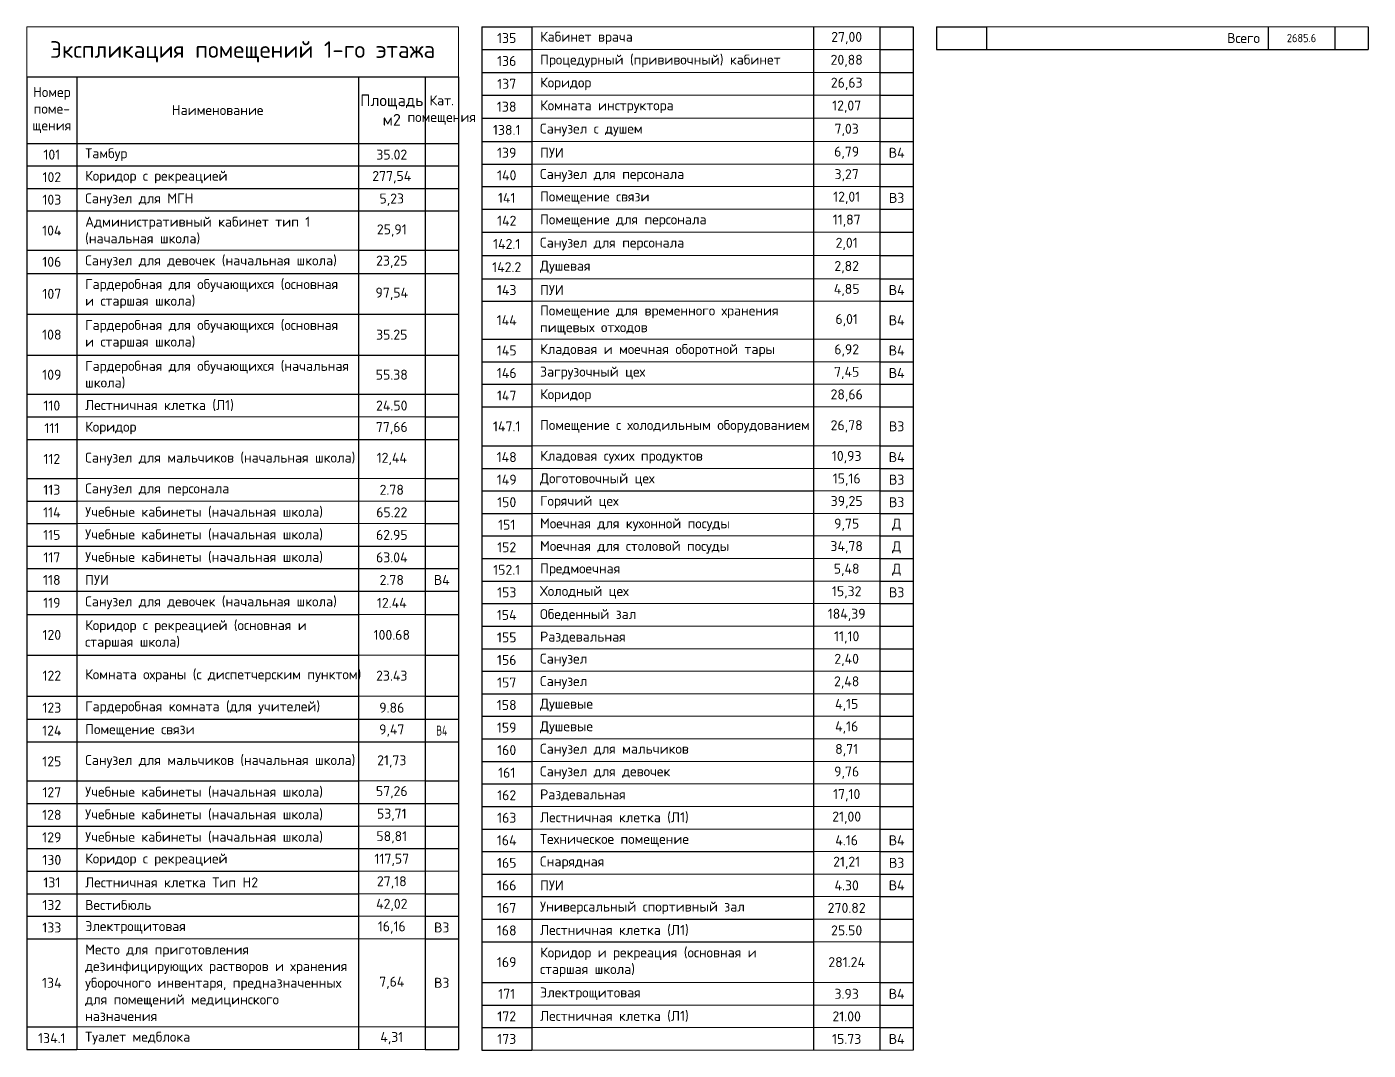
# Model space of a CAD drawing. Header units: millimetres. Extents: x -547274 to 397870, y -45599 to 141350.
# Drawn here: x -193980 to -153716, y 14595 to 45330 of the extents above; entities that cross this region are included whole.
import ezdxf

# ---------------------------------------------------------------- set-up
doc = ezdxf.new("R2010")
doc.units = ezdxf.units.MM
doc.layers.add('АР_Таблицы', color=250, linetype='Continuous')
doc.styles.add('ISOCPEUR', font='isocpeur.ttf', dxfattribs={"height": 800})
doc.styles.add('ISOCPEUR_2', font='isocpeur.ttf', dxfattribs={"width": 0.9, "height": 300})
doc.styles.add('Архитект', font='isocpeur.ttf', dxfattribs={"width": 0.8, "oblique": 8})

# ---------------------------------------------------------------- blocks, each defined once
blk = doc.blocks.new('*T93')
at = {"layer": 'Defpoints', "color": 8, "linetype": 'ByBlock', "lineweight": 0, "ltscale": 1000, "transparency": 16777216}
for p, q in [((0, 0), (12955, 0)), ((0, 0), (0, -1500)), ((12955, 0), (12955, -1500))]:
    blk.add_line(p, q, dxfattribs=at)
at = {"layer": 'АР_Таблицы', "color": 0, "linetype": 'ByBlock', "lineweight": -2, "ltscale": 1000, "transparency": 16777216}
for p, q in [((13655, 0), (15155, 0)), ((25610, 0), (26610, 0)), ((27310, 0), (28810, 0)), ((13655, -677), (15155, -677)), ((25610, -677), (26610, -677)), ((13655, -1374), (15155, -1374)), ((25610, -1374), (26610, -1374)), ((13655, -2051), (15155, -2051)), ((25610, -2051), (26610, -2051)), ((13655, -2748), (15155, -2748)), ((25610, -2748), (26610, -2748)), ((13655, -3445), (15155, -3445)), ((25610, -3445), (26610, -3445)), ((0, -4177), (12955, -4177)), ((13655, -4122), (15155, -4122)), ((25610, -4122), (26610, -4122)), ((13655, -4798), (15155, -4798)), ((25610, -4798), (26610, -4798)), ((0, -4854), (12955, -4854)), ((0, -5531), (12955, -5531)), ((13655, -5475), (15155, -5475)), ((25610, -5475), (26610, -5475)), ((13655, -6172), (15155, -6172)), ((25610, -6172), (26610, -6172)), ((0, -6708), (1500, -6708)), ((9955, -6708), (12955, -6708)), ((13655, -6869), (15155, -6869)), ((25610, -6869), (26610, -6869)), ((0, -7405), (12955, -7405)), ((13655, -7566), (15155, -7566)), ((25610, -7566), (26610, -7566)), ((13655, -8243), (15155, -8243)), ((25610, -8243), (26610, -8243)), ((0, -8632), (12955, -8632)), ((13655, -9382), (15155, -9382)), ((25610, -9382), (26610, -9382)), ((0, -9859), (12955, -9859)), ((13655, -10059), (15155, -10059)), ((25610, -10059), (26610, -10059)), ((13655, -10735), (15155, -10735)), ((25610, -10735), (26610, -10735)), ((0, -11036), (12955, -11036)), ((13655, -11412), (15155, -11412)), ((25610, -11412), (26610, -11412)), ((0, -11713), (1500, -11713)), ((11955, -11713), (12955, -11713)), ((0, -12390), (12955, -12390)), ((13655, -12585), (15155, -12585)), ((25610, -12585), (26610, -12585)), ((13655, -13262), (15155, -13262)), ((25610, -13262), (26610, -13262)), ((0, -13566), (1500, -13566)), ((11955, -13566), (12955, -13566)), ((13655, -13938), (23610, -13938)), ((25610, -13938), (26610, -13938)), ((0, -14242), (1500, -14242)), ((11955, -14242), (12955, -14242)), ((13655, -14615), (15155, -14615)), ((25610, -14615), (26610, -14615)), ((0, -14919), (1500, -14919)), ((11955, -14919), (12955, -14919)), ((13655, -15292), (15155, -15292)), ((25610, -15292), (26610, -15292)), ((0, -15596), (12955, -15596)), ((13655, -15969), (15155, -15969)), ((25610, -15969), (26610, -15969)), ((0, -16273), (12955, -16273)), ((13655, -16646), (15155, -16646)), ((25610, -16646), (26610, -16646)), ((0, -16950), (12955, -16950)), ((0, -17647), (9955, -17647)), ((11955, -17647), (12955, -17647)), ((13655, -17323), (15155, -17323)), ((25610, -17323), (26610, -17323)), ((13655, -18000), (15155, -18000)), ((25610, -18000), (26610, -18000)), ((0, -18874), (9955, -18874)), ((11955, -18874), (12955, -18874)), ((13655, -18677), (15155, -18677)), ((25610, -18677), (26610, -18677)), ((13655, -19354), (15155, -19354)), ((25610, -19354), (26610, -19354)), ((0, -20101), (9955, -20101)), ((11955, -20101), (12955, -20101)), ((13655, -20031), (15155, -20031)), ((25610, -20031), (26610, -20031)), ((0, -20798), (12955, -20798)), ((13655, -20708), (15155, -20708)), ((25610, -20708), (26610, -20708)), ((0, -21475), (12955, -21475)), ((13655, -21385), (15155, -21385)), ((25610, -21385), (26610, -21385)), ((13655, -22062), (15155, -22062)), ((25610, -22062), (26610, -22062)), ((0, -22650), (9955, -22650)), ((11955, -22650), (12955, -22650)), ((13655, -22738), (15155, -22738)), ((25610, -22738), (26610, -22738)), ((0, -23327), (12955, -23327)), ((13655, -23415), (15155, -23415)), ((25610, -23415), (26610, -23415)), ((0, -24004), (9955, -24004)), ((11955, -24004), (12955, -24004)), ((13655, -24092), (15155, -24092)), ((25610, -24092), (26610, -24092)), ((0, -24681), (12955, -24681)), ((13655, -24769), (23610, -24769)), ((25610, -24769), (26610, -24769)), ((0, -25358), (9955, -25358)), ((13655, -25446), (15155, -25446)), ((25610, -25446), (26610, -25446)), ((0, -26035), (9955, -26035)), ((11955, -26035), (12955, -26035)), ((13655, -26123), (23610, -26123)), ((25610, -26123), (26610, -26123)), ((0, -26712), (9955, -26712)), ((11955, -26712), (12955, -26712)), ((13655, -26800), (23610, -26800)), ((25610, -26800), (26610, -26800)), ((0, -27389), (1500, -27389)), ((11955, -27389), (12955, -27389)), ((13655, -27477), (23610, -27477)), ((25610, -27477), (26610, -27477)), ((13655, -28704), (15155, -28704)), ((25610, -28704), (26610, -28704)), ((13655, -29381), (15155, -29381)), ((25610, -29381), (26610, -29381)), ((0, -30034), (1500, -30034)), ((11955, -30034), (12955, -30034)), ((13655, -30058), (15155, -30058)), ((25610, -30058), (26610, -30058)), ((0, -30711), (1500, -30711)), ((11955, -30711), (12955, -30711)), ((13655, -30735), (15155, -30735))]:
    blk.add_line(p, q, dxfattribs=at)
at = {"layer": 'АР_Таблицы', "color": 0, "linetype": 'ByBlock', "lineweight": 30, "ltscale": 1000, "transparency": 16777216}
for p, q in [((13655, 0), (13655, -30735)), ((15155, 0), (15155, -30735)), ((23610, 0), (23610, -30735)), ((25610, 0), (25610, -30735)), ((26610, 0), (26610, -30735)), ((27310, 0), (27310, -677)), ((28810, 0), (28810, -677)), ((37264, 0), (37264, -677)), ((39264, 0), (39264, -677)), ((40264, 0), (40264, -677)), ((27310, -677), (40264, -677)), ((0, -1500), (12955, -1500)), ((0, -1500), (0, -30711)), ((1500, -1500), (1500, -30711)), ((9955, -1500), (9955, -30711)), ((11955, -1500), (11955, -30711)), ((12955, -1500), (12955, -30711)), ((0, -3500), (12955, -3500))]:
    blk.add_line(p, q, dxfattribs=at)
at = {"layer": 'АР_Таблицы', "color": 0, "linetype": 'ByBlock', "lineweight": 9, "ltscale": 1000, "transparency": 16777216}
for p, q in [((15155, 0), (25610, 0)), ((37264, 0), (39264, 0)), ((15155, -677), (25610, -677)), ((15155, -1374), (25610, -1374)), ((15155, -2051), (25610, -2051)), ((15155, -2748), (25610, -2748)), ((15155, -3445), (25610, -3445)), ((15155, -4122), (25610, -4122)), ((15155, -4798), (25610, -4798)), ((15155, -5475), (25610, -5475)), ((15155, -6172), (25610, -6172)), ((1500, -6708), (9955, -6708)), ((15155, -6869), (25610, -6869)), ((15155, -7566), (25610, -7566)), ((15155, -8243), (25610, -8243)), ((15155, -9382), (25610, -9382)), ((15155, -10059), (25610, -10059)), ((15155, -10735), (25610, -10735)), ((15155, -11412), (25610, -11412)), ((1500, -11713), (11955, -11713)), ((15155, -12585), (25610, -12585)), ((15155, -13262), (25610, -13262)), ((1500, -13566), (11955, -13566)), ((23610, -13938), (25610, -13938)), ((1500, -14242), (11955, -14242)), ((15155, -14615), (25610, -14615)), ((1500, -14919), (11955, -14919)), ((15155, -15292), (25610, -15292)), ((15155, -15969), (25610, -15969)), ((15155, -16646), (25610, -16646)), ((9955, -17647), (11955, -17647)), ((15155, -17323), (25610, -17323)), ((15155, -18000), (25610, -18000)), ((9955, -18874), (11955, -18874)), ((15155, -18677), (25610, -18677)), ((15155, -19354), (25610, -19354)), ((9955, -20101), (11955, -20101)), ((15155, -20031), (25610, -20031)), ((15155, -20708), (25610, -20708)), ((15155, -21385), (25610, -21385)), ((15155, -22062), (25610, -22062)), ((9955, -22650), (11955, -22650)), ((15155, -22738), (25610, -22738)), ((15155, -23415), (25610, -23415)), ((9955, -24004), (11955, -24004)), ((15155, -24092), (25610, -24092)), ((23610, -24769), (25610, -24769)), ((9955, -25358), (12955, -25358)), ((15155, -25446), (25610, -25446)), ((9955, -26035), (11955, -26035)), ((23610, -26123), (25610, -26123)), ((9955, -26712), (11955, -26712)), ((23610, -26800), (25610, -26800)), ((1500, -27389), (11955, -27389)), ((23610, -27477), (25610, -27477)), ((15155, -28704), (25610, -28704)), ((15155, -29381), (25610, -29381)), ((1500, -30034), (11955, -30034)), ((15155, -30058), (25610, -30058)), ((1500, -30711), (11955, -30711)), ((23610, -30735), (25610, -30735))]:
    blk.add_line(p, q, dxfattribs=at)
at = {"layer": 'АР_Таблицы', "color": 0, "linetype": 'ByBlock', "lineweight": 13, "ltscale": 1000, "transparency": 16777216}
for p, q in [((28810, 0), (37264, 0)), ((39264, 0), (40264, 0)), ((15155, -30735), (23610, -30735)), ((25610, -30735), (26610, -30735))]:
    blk.add_line(p, q, dxfattribs=at)
at = {"layer": 'АР_Таблицы', "ltscale": 1000, "transparency": 16777216}
for s, insert, char_height, width, attachment_point, style in [('135', (14405, -338), 300, 1223.08, 5, 'ISOCPEUR'), ('Кабинет врача', (15405, -338), 300, 7954.8, 4, 'ISOCPEUR'), ('27,00', (24610, -338), 300, 1500, 5, 'ISOCPEUR'), ('Всего', (37014, -338), 300, 7954.8, 6, 'ISOCPEUR'), ('2685.6', (38264, -338), 250, 1980, 5, 'ISOCPEUR_2'), ('Экспликация помещений 1-го этажа', (6477, -750), 500, 12854.8, 5, 'ISOCPEUR'), ('Процедурный (прививочный) кабинет', (15405, -1025), 300, 7954.8, 4, 'ISOCPEUR'), ('136', (14405, -1025), 300, 1223.08, 5, 'ISOCPEUR'), ('20,88', (24610, -1025), 300, 1500, 5, 'ISOCPEUR'), ('137', (14405, -1712), 300, 1223.08, 5, 'ISOCPEUR'), ('Коридор', (15405, -1712), 300, 7954.8, 4, 'ISOCPEUR'), ('26,63', (24610, -1712), 300, 1500, 5, 'ISOCPEUR'), ('Номер поме- щения', (750, -2500), 300, 1400, 5, 'ISOCPEUR'), ('Наименование', (5727, -2500), 300, 8354.8, 5, 'ISOCPEUR'), ('Площадь м2', (10955, -2500), 350, 1900, 5, 'ISOCPEUR'), ('Кат. помещения', (12455, -2500), 300, 900, 5, 'ISOCPEUR'), ('138', (14405, -2399), 300, 1223.08, 5, 'ISOCPEUR'), ('Комната инструктора ', (15405, -2399), 300, 7954.8, 4, 'ISOCPEUR'), ('12,07', (24610, -2399), 300, 1500, 5, 'ISOCPEUR'), ('138.1', (14405, -3096), 300, 1223.08, 5, 'ISOCPEUR'), ('Санузел с душем', (15405, -3096), 300, 7954.8, 4, 'ISOCPEUR'), ('7,03', (24610, -3096), 300, 1500, 5, 'ISOCPEUR'), ('6,79', (24610, -3783), 300, 1500, 5, 'ISOCPEUR'), ('101', (750, -3838), 300, 1223.08, 5, 'ISOCPEUR'), ('Тамбур', (1750, -3838), 300, 7954.8, 4, 'ISOCPEUR'), ('35.02', (10955, -3838), 300, 1500, 5, 'ISOCPEUR'), ('139', (14405, -3783), 300, 1223.08, 5, 'ISOCPEUR'), ('ПУИ', (15405, -3783), 300, 7954.8, 4, 'ISOCPEUR'), ('{\\C1;В4}', (26110, -3783), 300, 900, 5, 'ISOCPEUR'), ('102', (750, -4515), 300, 1223.08, 5, 'ISOCPEUR'), ('Коридор с рекреацией', (1750, -4515), 300, 7954.8, 4, 'ISOCPEUR'), ('277,54', (10955, -4515), 300, 1500, 5, 'ISOCPEUR'), ('140', (14405, -4460), 300, 1223.08, 5, 'ISOCPEUR'), ('Санузел для персонала', (15405, -4460), 300, 7954.8, 4, 'ISOCPEUR'), ('3,27', (24610, -4460), 300, 1500, 5, 'ISOCPEUR'), ('103', (750, -5192), 300, 1223.08, 5, 'ISOCPEUR'), ('Санузел для МГН', (1750, -5192), 300, 7954.8, 4, 'ISOCPEUR'), ('5,23', (10955, -5192), 300, 1500, 5, 'ISOCPEUR'), ('141', (14405, -5137), 300, 1223.08, 5, 'ISOCPEUR'), ('Помещение связи', (15405, -5137), 300, 7954.8, 4, 'ISOCPEUR'), ('12,01', (24610, -5137), 300, 1500, 5, 'ISOCPEUR'), ('{\\C240;\\c2367469;В3}', (26110, -5137), 300, 900, 5, 'ISOCPEUR'), ('Помещение для персонала ', (15405, -5824), 300, 7954.8, 4, 'ISOCPEUR'), ('104', (750, -6119), 300, 1223.08, 5, 'ISOCPEUR'), ('Административный кабинет тип 1 (начальная школа)', (1750, -6119), 300, 7954.8, 4, 'ISOCPEUR'), ('25,91', (10955, -6119), 300, 1500, 5, 'ISOCPEUR'), ('142', (14405, -5824), 300, 1223.08, 5, 'ISOCPEUR'), ('11,87', (24610, -5824), 300, 1500, 5, 'ISOCPEUR'), ('142.1', (14405, -6521), 300, 1223.08, 5, 'ISOCPEUR'), ('Санузел для персонала', (15405, -6521), 300, 7954.8, 4, 'ISOCPEUR'), ('2,01', (24610, -6521), 300, 1500, 5, 'ISOCPEUR'), ('Санузел для девочек (начальная школа)', (1750, -7057), 300, 7954.8, 4, 'ISOCPEUR'), ('106', (750, -7057), 300, 1223.08, 5, 'ISOCPEUR'), ('23,25', (10955, -7057), 300, 1500, 5, 'ISOCPEUR'), ('142.2', (14405, -7218), 300, 1223.08, 5, 'ISOCPEUR'), ('Душевая', (15405, -7218), 300, 7954.8, 4, 'ISOCPEUR'), ('2,82', (24610, -7218), 300, 1500, 5, 'ISOCPEUR'), ('Гардеробная для обучающихся (основная и старшая школа)', (1750, -8019), 300, 7954.8, 4, 'ISOCPEUR'), ('107', (750, -8019), 300, 1223.08, 5, 'ISOCPEUR'), ('97,54', (10955, -8019), 300, 1500, 5, 'ISOCPEUR'), ('143', (14405, -7905), 300, 1223.08, 5, 'ISOCPEUR'), ('ПУИ', (15405, -7905), 300, 7954.8, 4, 'ISOCPEUR'), ('4,85', (24610, -7905), 300, 1500, 5, 'ISOCPEUR'), ('{\\C1;В4}', (26110, -7905), 300, 900, 5, 'ISOCPEUR'), ('Помещение для временного хранения пищевых отходов', (15405, -8812), 300, 7954.8, 4, 'ISOCPEUR'), ('Гардеробная для обучающихся (основная и старшая школа)', (1750, -9245), 300, 7954.8, 4, 'ISOCPEUR'), ('144', (14405, -8812), 300, 1223.08, 5, 'ISOCPEUR'), ('6,01', (24610, -8812), 300, 1500, 5, 'ISOCPEUR'), ('{\\C1;В4}', (26110, -8812), 300, 900, 5, 'ISOCPEUR'), ('108', (750, -9245), 300, 1223.08, 5, 'ISOCPEUR'), ('35.25', (10955, -9245), 300, 1500, 5, 'ISOCPEUR'), ('145', (14405, -9720), 300, 1223.08, 5, 'ISOCPEUR'), ('Кладовая и моечная оборотной тары', (15405, -9720), 300, 7954.8, 4, 'ISOCPEUR'), ('6,92', (24610, -9720), 300, 1500, 5, 'ISOCPEUR'), ('{\\C1;В4}', (26110, -9720), 300, 900, 5, 'ISOCPEUR'), ('Гардеробная для обучающихся (начальная школа)', (1750, -10448), 300, 7954.8, 4, 'ISOCPEUR'), ('109', (750, -10448), 300, 1223.08, 5, 'ISOCPEUR'), ('55.38', (10955, -10448), 300, 1500, 5, 'ISOCPEUR'), ('146', (14405, -10397), 300, 1223.08, 5, 'ISOCPEUR'), ('Загрузочный цех', (15405, -10397), 300, 7954.8, 4, 'ISOCPEUR'), ('7,45', (24610, -10397), 300, 1500, 5, 'ISOCPEUR'), ('{\\C1;В4}', (26110, -10397), 300, 900, 5, 'ISOCPEUR'), ('110', (750, -11375), 300, 1223.08, 5, 'ISOCPEUR'), ('Лестничная клетка (Л1)', (1750, -11375), 300, 7954.8, 4, 'ISOCPEUR'), ('24.50', (10955, -11375), 300, 1500, 5, 'ISOCPEUR'), ('147', (14405, -11074), 300, 1223.08, 5, 'ISOCPEUR'), ('Коридор ', (15405, -11074), 300, 7954.8, 4, 'ISOCPEUR'), ('28,66', (24610, -11074), 300, 1500, 5, 'ISOCPEUR'), ('111', (750, -12052), 300, 1223.08, 5, 'ISOCPEUR'), ('Коридор', (1750, -12052), 300, 7954.8, 4, 'ISOCPEUR'), ('77,66', (10955, -12052), 300, 1500, 5, 'ISOCPEUR'), ('147.1', (14405, -11999), 300, 1223.08, 5, 'ISOCPEUR'), ('Помещение с холодильным оборудованием', (15405, -11999), 300, 7954.8, 4, 'ISOCPEUR'), ('26,78', (24610, -11999), 300, 1500, 5, 'ISOCPEUR'), ('{\\C1;В3}', (26110, -11999), 300, 900, 5, 'ISOCPEUR'), ('112', (750, -12978), 300, 1223.08, 5, 'ISOCPEUR'), ('Санузел для мальчиков (начальная школа)', (1750, -12978), 300, 7954.8, 4, 'ISOCPEUR'), ('12,44', (10955, -12978), 300, 1500, 5, 'ISOCPEUR'), ('148', (14405, -12923), 300, 1223.08, 5, 'ISOCPEUR'), ('Кладовая сухих продуктов', (15405, -12923), 300, 7954.8, 4, 'ISOCPEUR'), ('10,93', (24610, -12923), 300, 1500, 5, 'ISOCPEUR'), ('{\\C1;В4}', (26110, -12923), 300, 900, 5, 'ISOCPEUR'), ('149', (14405, -13600), 300, 1223.08, 5, 'ISOCPEUR'), ('Доготовочный цех', (15405, -13600), 300, 7954.8, 4, 'ISOCPEUR'), ('15,16', (24610, -13600), 300, 1500, 5, 'ISOCPEUR'), ('{\\C1;В3}', (26110, -13600), 300, 900, 5, 'ISOCPEUR'), ('113', (750, -13904), 300, 1223.08, 5, 'ISOCPEUR'), ('Санузел для персонала', (1750, -13904), 300, 7954.8, 4, 'ISOCPEUR'), ('2.78', (10955, -13904), 300, 1500, 5, 'ISOCPEUR'), ('Горячий цех', (15405, -14277), 300, 7954.8, 4, 'ISOCPEUR'), ('39,25', (24610, -14277), 300, 1500, 5, 'ISOCPEUR'), ('114', (750, -14581), 300, 1223.08, 5, 'ISOCPEUR'), ('Учебные кабинеты (начальная школа)', (1750, -14581), 300, 7954.8, 4, 'ISOCPEUR'), ('65.22', (10955, -14581), 300, 1500, 5, 'ISOCPEUR'), ('150', (14405, -14277), 300, 1223.08, 5, 'ISOCPEUR'), ('{\\C1;В3}', (26110, -14277), 300, 900, 5, 'ISOCPEUR'), ('151', (14405, -14954), 300, 1223.08, 5, 'ISOCPEUR'), ('Моечная для кухонной посуды', (15405, -14954), 300, 7954.8, 4, 'ISOCPEUR'), ('9,75', (24610, -14954), 300, 1500, 5, 'ISOCPEUR'), ('{\\C1;Д}', (26110, -14954), 300, 900, 5, 'ISOCPEUR'), ('115', (750, -15258), 300, 1223.08, 5, 'ISOCPEUR'), ('Учебные кабинеты (начальная школа)', (1750, -15258), 300, 7954.8, 4, 'ISOCPEUR'), ('62.95', (10955, -15258), 300, 1500, 5, 'ISOCPEUR'), ('152', (14405, -15631), 300, 1223.08, 5, 'ISOCPEUR'), ('Моечная для столовой посуды', (15405, -15631), 300, 7954.8, 4, 'ISOCPEUR'), ('34,78', (24610, -15631), 300, 1500, 5, 'ISOCPEUR'), ('{\\C1;Д}', (26110, -15631), 300, 900, 5, 'ISOCPEUR'), ('117', (750, -15935), 300, 1223.08, 5, 'ISOCPEUR'), ('Учебные кабинеты (начальная школа)', (1750, -15935), 300, 7954.8, 4, 'ISOCPEUR'), ('63.04', (10955, -15935), 300, 1500, 5, 'ISOCPEUR'), ('118', (750, -16612), 300, 1223.08, 5, 'ISOCPEUR'), ('ПУИ', (1750, -16612), 300, 7954.8, 4, 'ISOCPEUR'), ('2.78', (10955, -16612), 300, 1500, 5, 'ISOCPEUR'), ('{\\C1;В4}', (12455, -16612), 300, 900, 5, 'ISOCPEUR'), ('152.1', (14405, -16308), 300, 1223.08, 5, 'ISOCPEUR'), ('Предмоечная ', (15405, -16308), 300, 7954.8, 4, 'ISOCPEUR'), ('5,48', (24610, -16308), 300, 1500, 5, 'ISOCPEUR'), ('{\\C1;Д}', (26110, -16308), 300, 900, 5, 'ISOCPEUR'), ('153', (14405, -16985), 300, 1223.08, 5, 'ISOCPEUR'), ('Холодный цех', (15405, -16985), 300, 7954.8, 4, 'ISOCPEUR'), ('15,32', (24610, -16985), 300, 1500, 5, 'ISOCPEUR'), ('{\\C1;В3}', (26110, -16985), 300, 900, 5, 'ISOCPEUR'), ('119', (750, -17299), 300, 1223.08, 5, 'ISOCPEUR'), ('Санузел для девочек (начальная школа)', (1750, -17299), 300, 7954.8, 4, 'ISOCPEUR'), ('12.44', (10955, -17299), 300, 1500, 5, 'ISOCPEUR'), ('154', (14405, -17662), 300, 1223.08, 5, 'ISOCPEUR'), ('Обеденный зал', (15405, -17662), 300, 7954.8, 4, 'ISOCPEUR'), ('184,39', (24610, -17662), 300, 1500, 5, 'ISOCPEUR'), ('120', (750, -18261), 300, 1223.08, 5, 'ISOCPEUR'), ('Коридор с рекреацией (основная и старшая школа)', (1750, -18261), 300, 7954.8, 4, 'ISOCPEUR'), ('100.68', (10955, -18261), 300, 1500, 5, 'ISOCPEUR'), ('155', (14405, -18338), 300, 1223.08, 5, 'ISOCPEUR'), ('Раздевальная', (15405, -18338), 300, 7954.8, 4, 'ISOCPEUR'), ('11,10', (24610, -18338), 300, 1500, 5, 'ISOCPEUR'), ('156', (14405, -19015), 300, 1223.08, 5, 'ISOCPEUR'), ('Санузел', (15405, -19015), 300, 7954.8, 4, 'ISOCPEUR'), ('2,40', (24610, -19015), 300, 1500, 5, 'ISOCPEUR'), ('Комната охраны (с диспетчерским пунктом)', (1750, -19487), 300, 7954.8, 4, 'ISOCPEUR'), ('122', (750, -19487), 300, 1223.08, 5, 'ISOCPEUR'), ('23.43', (10955, -19487), 300, 1500, 5, 'ISOCPEUR'), ('157', (14405, -19692), 300, 1223.08, 5, 'ISOCPEUR'), ('Санузел', (15405, -19692), 300, 7954.8, 4, 'ISOCPEUR'), ('2,48', (24610, -19692), 300, 1500, 5, 'ISOCPEUR'), ('123', (750, -20449), 300, 1223.08, 5, 'ISOCPEUR'), ('Гардеробная комната (для учителей)', (1750, -20449), 300, 7954.8, 4, 'ISOCPEUR'), ('9.86', (10955, -20449), 300, 1500, 5, 'ISOCPEUR'), ('158', (14405, -20369), 300, 1223.08, 5, 'ISOCPEUR'), ('Душевые', (15405, -20369), 300, 7954.8, 4, 'ISOCPEUR'), ('4,15', (24610, -20369), 300, 1500, 5, 'ISOCPEUR'), ('159', (14405, -21046), 300, 1223.08, 5, 'ISOCPEUR'), ('Душевые', (15405, -21046), 300, 7954.8, 4, 'ISOCPEUR'), ('4,16', (24610, -21046), 300, 1500, 5, 'ISOCPEUR'), ('124', (750, -21136), 300, 1223.08, 5, 'ISOCPEUR'), ('Помещение связи', (1750, -21136), 300, 7954.8, 4, 'ISOCPEUR'), ('9,47', (10955, -21136), 300, 1500, 5, 'ISOCPEUR'), ('{\\Q0;\\W0.7;\\C1;В4}', (12455, -21136), 300, 900, 5, 'Архитект'), ('160', (14405, -21723), 300, 1223.08, 5, 'ISOCPEUR'), ('Санузел для мальчиков', (15405, -21723), 300, 7954.8, 4, 'ISOCPEUR'), ('8,71', (24610, -21723), 300, 1500, 5, 'ISOCPEUR'), ('125', (750, -22062), 300, 1223.08, 5, 'ISOCPEUR'), ('Санузел для мальчиков (начальная школа)', (1750, -22062), 300, 7954.8, 4, 'ISOCPEUR'), ('21,73', (10955, -22062), 300, 1500, 5, 'ISOCPEUR'), ('161', (14405, -22400), 300, 1223.08, 5, 'ISOCPEUR'), ('Санузел для девочек', (15405, -22400), 300, 7954.8, 4, 'ISOCPEUR'), ('9,76', (24610, -22400), 300, 1500, 5, 'ISOCPEUR'), ('127', (750, -22989), 300, 1223.08, 5, 'ISOCPEUR'), ('Учебные кабинеты (начальная школа)', (1750, -22989), 300, 7954.8, 4, 'ISOCPEUR'), ('57,26', (10955, -22989), 300, 1500, 5, 'ISOCPEUR'), ('162', (14405, -23077), 300, 1223.08, 5, 'ISOCPEUR'), ('Раздевальная', (15405, -23077), 300, 7954.8, 4, 'ISOCPEUR'), ('17,10', (24610, -23077), 300, 1500, 5, 'ISOCPEUR'), ('128', (750, -23666), 300, 1223.08, 5, 'ISOCPEUR'), ('Учебные кабинеты (начальная школа)', (1750, -23666), 300, 7954.8, 4, 'ISOCPEUR'), ('53,71', (10955, -23666), 300, 1500, 5, 'ISOCPEUR'), ('163', (14405, -23754), 300, 1223.08, 5, 'ISOCPEUR'), ('Лестничная клетка (Л1)', (15405, -23754), 300, 7954.8, 4, 'ISOCPEUR'), ('21,00', (24610, -23754), 300, 1500, 5, 'ISOCPEUR'), ('Учебные кабинеты (начальная школа)', (1750, -24342), 300, 7954.8, 4, 'ISOCPEUR'), ('58,81', (10955, -24342), 300, 1500, 5, 'ISOCPEUR'), ('129', (750, -24342), 300, 1223.08, 5, 'ISOCPEUR'), ('164', (14405, -24431), 300, 1223.08, 5, 'ISOCPEUR'), ('Техническое помещение', (15405, -24431), 300, 7954.8, 4, 'ISOCPEUR'), ('4.16', (24610, -24431), 300, 1500, 5, 'ISOCPEUR'), ('{\\C1;В4}', (26110, -24431), 300, 900, 5, 'ISOCPEUR'), ('130', (750, -25019), 300, 1223.08, 5, 'ISOCPEUR'), ('Коридор с рекреацией', (1750, -25019), 300, 7954.8, 4, 'ISOCPEUR'), ('117,57', (10955, -25019), 300, 1500, 5, 'ISOCPEUR'), ('165', (14405, -25108), 300, 1223.08, 5, 'ISOCPEUR'), ('Снарядная', (15405, -25108), 300, 7954.8, 4, 'ISOCPEUR'), ('21,21', (24610, -25108), 300, 1500, 5, 'ISOCPEUR'), ('{\\C1;В3}', (26110, -25108), 300, 900, 5, 'ISOCPEUR'), ('131', (750, -25696), 300, 1223.08, 5, 'ISOCPEUR'), ('Лестничная клетка Тип Н2', (1750, -25696), 300, 7954.8, 4, 'ISOCPEUR'), ('27,18', (10955, -25696), 300, 1500, 5, 'ISOCPEUR'), ('166', (14405, -25785), 300, 1223.08, 5, 'ISOCPEUR'), ('{\\C256;\\c0;ПУИ}', (15405, -25785), 300, 7954.8, 4, 'ISOCPEUR'), ('4.30', (24610, -25785), 300, 1500, 5, 'ISOCPEUR'), ('{\\C1;В4}', (26110, -25785), 300, 900, 5, 'ISOCPEUR'), ('132', (750, -26373), 300, 1223.08, 5, 'ISOCPEUR'), ('Вестибюль', (1750, -26373), 300, 7954.8, 4, 'ISOCPEUR'), ('42,02', (10955, -26373), 300, 1500, 5, 'ISOCPEUR'), ('167', (14405, -26462), 300, 1223.08, 5, 'ISOCPEUR'), ('Универсальный спортивный зал', (15405, -26462), 300, 7954.8, 4, 'ISOCPEUR'), ('270.82', (24610, -26462), 300, 1500, 5, 'ISOCPEUR'), ('133', (750, -27050), 300, 1223.08, 5, 'ISOCPEUR'), ('Электрощитовая', (1750, -27050), 300, 7954.8, 4, 'ISOCPEUR'), ('16,16', (10955, -27050), 300, 1500, 5, 'ISOCPEUR'), ('{\\C240;\\c2367469;В3}', (12455, -27050), 300, 900, 5, 'ISOCPEUR'), ('Лестничная клетка (Л1)', (15405, -27138), 300, 7954.8, 4, 'ISOCPEUR'), ('168', (14405, -27138), 300, 1223.08, 5, 'ISOCPEUR'), ('25.50', (24610, -27138), 300, 1500, 5, 'ISOCPEUR'), ('Место для приготовления дезинфицирующих растворов и хранения уборочного инвентаря, предназначенных для помещений медицинского назначения', (1750, -28711), 300, 7954.8, 4, 'ISOCPEUR'), ('Коридор и рекреация (основная и старшая школа)', (15405, -28090), 300, 7954.8, 4, 'ISOCPEUR'), ('169', (14405, -28090), 300, 1223.08, 5, 'ISOCPEUR'), ('281.24', (24610, -28090), 300, 1500, 5, 'ISOCPEUR'), ('134', (750, -28711), 300, 1223.08, 5, 'ISOCPEUR'), ('7,64', (10955, -28711), 300, 1500, 5, 'ISOCPEUR'), ('{\\C1;В3}', (12455, -28711), 300, 900, 5, 'ISOCPEUR'), ('171', (14405, -29042), 300, 1223.08, 5, 'ISOCPEUR'), ('Электрощитовая ', (15405, -29042), 300, 7954.8, 4, 'ISOCPEUR'), ('3.93', (24610, -29042), 300, 1500, 5, 'ISOCPEUR'), ('{\\C240;\\c2367469;В4}', (26110, -29042), 300, 900, 5, 'ISOCPEUR'), ('172', (14405, -29719), 300, 1223.08, 5, 'ISOCPEUR'), ('Лестничная клетка (Л1)', (15405, -29719), 300, 7954.8, 4, 'ISOCPEUR'), ('21.00', (24610, -29719), 300, 1500, 5, 'ISOCPEUR'), ('Туалет медблока', (1750, -30373), 300, 7954.8, 4, 'ISOCPEUR'), ('4,31', (10955, -30373), 300, 1500, 5, 'ISOCPEUR'), ('134.1', (750, -30373), 300, 1223.08, 5, 'ISOCPEUR'), ('173', (14405, -30396), 300, 1223.08, 5, 'ISOCPEUR'), ('15.73', (24610, -30396), 300, 1500, 5, 'ISOCPEUR'), ('{\\C240;\\c2367469;В4}', (26110, -30396), 300, 900, 5, 'ISOCPEUR')]:
    blk.add_mtext(s, dxfattribs=dict(at, insert=insert, char_height=char_height, width=width, attachment_point=attachment_point, style=style))
blk = doc.blocks.new('*T2350')
at = {"layer": 'АР_Таблицы', "color": 0, "linetype": 'ByBlock', "lineweight": -2, "ltscale": 1000, "transparency": 16777216}
for p, q in [((0, 0), (1500, 0)), ((11955, 0), (12955, 0)), ((0, -677), (1500, -677)), ((11955, -677), (12955, -677)), ((0, -1374), (1500, -1374)), ((11955, -1374), (12955, -1374)), ((0, -2051), (1500, -2051)), ((11955, -2051), (12955, -2051)), ((0, -2748), (1500, -2748)), ((11955, -2748), (12955, -2748)), ((0, -3445), (1500, -3445)), ((11955, -3445), (12955, -3445)), ((0, -4122), (1500, -4122)), ((11955, -4122), (12955, -4122)), ((0, -4798), (1500, -4798)), ((11955, -4798), (12955, -4798)), ((0, -5475), (1500, -5475)), ((11955, -5475), (12955, -5475)), ((0, -6172), (1500, -6172)), ((11955, -6172), (12955, -6172)), ((0, -6869), (1500, -6869)), ((11955, -6869), (12955, -6869)), ((0, -7566), (1500, -7566)), ((11955, -7566), (12955, -7566)), ((0, -8243), (1500, -8243)), ((11955, -8243), (12955, -8243)), ((0, -9382), (1500, -9382)), ((11955, -9382), (12955, -9382)), ((0, -10059), (1500, -10059)), ((11955, -10059), (12955, -10059)), ((0, -10735), (1500, -10735)), ((11955, -10735), (12955, -10735)), ((0, -11412), (1500, -11412)), ((11955, -11412), (12955, -11412)), ((0, -12585), (1500, -12585)), ((11955, -12585), (12955, -12585)), ((0, -13262), (1500, -13262)), ((11955, -13262), (12955, -13262)), ((0, -13938), (9955, -13938)), ((11955, -13938), (12955, -13938)), ((0, -14615), (1500, -14615)), ((11955, -14615), (12955, -14615)), ((0, -15292), (1500, -15292)), ((11955, -15292), (12955, -15292)), ((0, -15969), (1500, -15969)), ((11955, -15969), (12955, -15969)), ((0, -16646), (1500, -16646)), ((11955, -16646), (12955, -16646)), ((0, -17323), (1500, -17323)), ((11955, -17323), (12955, -17323)), ((0, -18000), (1500, -18000)), ((11955, -18000), (12955, -18000)), ((0, -18677), (1500, -18677)), ((11955, -18677), (12955, -18677)), ((0, -19354), (1500, -19354)), ((11955, -19354), (12955, -19354)), ((0, -20031), (1500, -20031)), ((11955, -20031), (12955, -20031)), ((0, -20708), (1500, -20708)), ((11955, -20708), (12955, -20708)), ((0, -21385), (1500, -21385)), ((11955, -21385), (12955, -21385)), ((0, -22062), (1500, -22062)), ((11955, -22062), (12955, -22062)), ((0, -22738), (1500, -22738)), ((11955, -22738), (12955, -22738)), ((0, -23415), (1500, -23415)), ((11955, -23415), (12955, -23415)), ((0, -24092), (1500, -24092)), ((11955, -24092), (12955, -24092)), ((0, -24769), (9955, -24769)), ((11955, -24769), (12955, -24769)), ((0, -25446), (1500, -25446)), ((11955, -25446), (12955, -25446)), ((0, -26123), (9955, -26123)), ((11955, -26123), (12955, -26123)), ((0, -26800), (9955, -26800)), ((11955, -26800), (12955, -26800)), ((0, -27477), (9955, -27477)), ((11955, -27477), (12955, -27477)), ((0, -28704), (1500, -28704)), ((11955, -28704), (12955, -28704)), ((0, -29381), (1500, -29381)), ((11955, -29381), (12955, -29381)), ((0, -30058), (1500, -30058)), ((11955, -30058), (12955, -30058)), ((0, -30735), (1500, -30735))]:
    blk.add_line(p, q, dxfattribs=at)
at = {"layer": 'АР_Таблицы', "color": 0, "linetype": 'ByBlock', "lineweight": 30, "ltscale": 1000, "transparency": 16777216}
for p, q in [((0, 0), (0, -30735)), ((1500, 0), (1500, -30735)), ((9955, 0), (9955, -30735)), ((11955, 0), (11955, -30735)), ((12955, 0), (12955, -30735))]:
    blk.add_line(p, q, dxfattribs=at)
at = {"layer": 'АР_Таблицы', "color": 0, "linetype": 'ByBlock', "lineweight": 9, "ltscale": 1000, "transparency": 16777216}
for p, q in [((1500, 0), (11955, 0)), ((1500, -677), (11955, -677)), ((1500, -1374), (11955, -1374)), ((1500, -2051), (11955, -2051)), ((1500, -2748), (11955, -2748)), ((1500, -3445), (11955, -3445)), ((1500, -4122), (11955, -4122)), ((1500, -4798), (11955, -4798)), ((1500, -5475), (11955, -5475)), ((1500, -6172), (11955, -6172)), ((1500, -6869), (11955, -6869)), ((1500, -7566), (11955, -7566)), ((1500, -8243), (11955, -8243)), ((1500, -9382), (11955, -9382)), ((1500, -10059), (11955, -10059)), ((1500, -10735), (11955, -10735)), ((1500, -11412), (11955, -11412)), ((1500, -12585), (11955, -12585)), ((1500, -13262), (11955, -13262)), ((9955, -13938), (11955, -13938)), ((1500, -14615), (11955, -14615)), ((1500, -15292), (11955, -15292)), ((1500, -15969), (11955, -15969)), ((1500, -16646), (11955, -16646)), ((1500, -17323), (11955, -17323)), ((1500, -18000), (11955, -18000)), ((1500, -18677), (11955, -18677)), ((1500, -19354), (11955, -19354)), ((1500, -20031), (11955, -20031)), ((1500, -20708), (11955, -20708)), ((1500, -21385), (11955, -21385)), ((1500, -22062), (11955, -22062)), ((1500, -22738), (11955, -22738)), ((1500, -23415), (11955, -23415)), ((1500, -24092), (11955, -24092)), ((9955, -24769), (11955, -24769)), ((1500, -25446), (11955, -25446)), ((9955, -26123), (11955, -26123)), ((9955, -26800), (11955, -26800)), ((9955, -27477), (11955, -27477)), ((1500, -28704), (11955, -28704)), ((1500, -29381), (11955, -29381)), ((1500, -30058), (11955, -30058)), ((9955, -30735), (11955, -30735))]:
    blk.add_line(p, q, dxfattribs=at)
at = {"layer": 'АР_Таблицы', "color": 0, "linetype": 'ByBlock', "lineweight": 13, "ltscale": 1000, "transparency": 16777216}
for p, q in [((1500, -30735), (9955, -30735)), ((11955, -30735), (12955, -30735))]:
    blk.add_line(p, q, dxfattribs=at)
at = {"layer": 'АР_Таблицы', "ltscale": 1000, "transparency": 16777216, "char_height": 300, "style": 'ISOCPEUR'}
for s, insert, width, attachment_point in [('135', (750, -338), 1223.08, 5), ('Кабинет врача', (1750, -338), 7954.8, 4), ('27,00', (10955, -338), 1500, 5), ('Процедурный (прививочный) кабинет', (1750, -1025), 7954.8, 4), ('136', (750, -1025), 1223.08, 5), ('20,88', (10955, -1025), 1500, 5), ('137', (750, -1712), 1223.08, 5), ('Коридор', (1750, -1712), 7954.8, 4), ('26,63', (10955, -1712), 1500, 5), ('138', (750, -2399), 1223.08, 5), ('Комната инструктора ', (1750, -2399), 7954.8, 4), ('12,07', (10955, -2399), 1500, 5), ('138.1', (750, -3096), 1223.08, 5), ('Санузел с душем', (1750, -3096), 7954.8, 4), ('7,03', (10955, -3096), 1500, 5), ('6,79', (10955, -3783), 1500, 5), ('139', (750, -3783), 1223.08, 5), ('ПУИ', (1750, -3783), 7954.8, 4), ('{\\C1;В4}', (12455, -3783), 900, 5), ('140', (750, -4460), 1223.08, 5), ('Санузел для персонала', (1750, -4460), 7954.8, 4), ('3,27', (10955, -4460), 1500, 5), ('141', (750, -5137), 1223.08, 5), ('Помещение связи', (1750, -5137), 7954.8, 4), ('12,01', (10955, -5137), 1500, 5), ('{\\C240;\\c2367469;В3}', (12455, -5137), 900, 5), ('Помещение для персонала ', (1750, -5824), 7954.8, 4), ('142', (750, -5824), 1223.08, 5), ('11,87', (10955, -5824), 1500, 5), ('142.1', (750, -6521), 1223.08, 5), ('Санузел для персонала', (1750, -6521), 7954.8, 4), ('2,01', (10955, -6521), 1500, 5), ('142.2', (750, -7218), 1223.08, 5), ('Душевая', (1750, -7218), 7954.8, 4), ('2,82', (10955, -7218), 1500, 5), ('143', (750, -7905), 1223.08, 5), ('ПУИ', (1750, -7905), 7954.8, 4), ('4,85', (10955, -7905), 1500, 5), ('{\\C1;В4}', (12455, -7905), 900, 5), ('Помещение для временного хранения пищевых отходов', (1750, -8812), 7954.8, 4), ('144', (750, -8812), 1223.08, 5), ('6,01', (10955, -8812), 1500, 5), ('{\\C1;В4}', (12455, -8812), 900, 5), ('145', (750, -9720), 1223.08, 5), ('Кладовая и моечная оборотной тары', (1750, -9720), 7954.8, 4), ('6,92', (10955, -9720), 1500, 5), ('{\\C1;В4}', (12455, -9720), 900, 5), ('146', (750, -10397), 1223.08, 5), ('Загрузочный цех', (1750, -10397), 7954.8, 4), ('7,45', (10955, -10397), 1500, 5), ('{\\C1;В4}', (12455, -10397), 900, 5), ('147', (750, -11074), 1223.08, 5), ('Коридор ', (1750, -11074), 7954.8, 4), ('28,66', (10955, -11074), 1500, 5), ('147.1', (750, -11999), 1223.08, 5), ('Помещение с холодильным оборудованием', (1750, -11999), 7954.8, 4), ('26,78', (10955, -11999), 1500, 5), ('{\\C1;В3}', (12455, -11999), 900, 5), ('148', (750, -12923), 1223.08, 5), ('Кладовая сухих продуктов', (1750, -12923), 7954.8, 4), ('10,93', (10955, -12923), 1500, 5), ('{\\C1;В4}', (12455, -12923), 900, 5), ('149', (750, -13600), 1223.08, 5), ('Доготовочный цех', (1750, -13600), 7954.8, 4), ('15,16', (10955, -13600), 1500, 5), ('{\\C1;В3}', (12455, -13600), 900, 5), ('Горячий цех', (1750, -14277), 7954.8, 4), ('39,25', (10955, -14277), 1500, 5), ('150', (750, -14277), 1223.08, 5), ('{\\C1;В3}', (12455, -14277), 900, 5), ('151', (750, -14954), 1223.08, 5), ('Моечная для кухонной посуды', (1750, -14954), 7954.8, 4), ('9,75', (10955, -14954), 1500, 5), ('{\\C1;Д}', (12455, -14954), 900, 5), ('152', (750, -15631), 1223.08, 5), ('Моечная для столовой посуды', (1750, -15631), 7954.8, 4), ('34,78', (10955, -15631), 1500, 5), ('{\\C1;Д}', (12455, -15631), 900, 5), ('152.1', (750, -16308), 1223.08, 5), ('Предмоечная ', (1750, -16308), 7954.8, 4), ('5,48', (10955, -16308), 1500, 5), ('{\\C1;Д}', (12455, -16308), 900, 5), ('153', (750, -16985), 1223.08, 5), ('Холодный цех', (1750, -16985), 7954.8, 4), ('15,32', (10955, -16985), 1500, 5), ('{\\C1;В3}', (12455, -16985), 900, 5), ('154', (750, -17662), 1223.08, 5), ('Обеденный зал', (1750, -17662), 7954.8, 4), ('184,39', (10955, -17662), 1500, 5), ('155', (750, -18338), 1223.08, 5), ('Раздевальная', (1750, -18338), 7954.8, 4), ('11,10', (10955, -18338), 1500, 5), ('156', (750, -19015), 1223.08, 5), ('Санузел', (1750, -19015), 7954.8, 4), ('2,40', (10955, -19015), 1500, 5), ('157', (750, -19692), 1223.08, 5), ('Санузел', (1750, -19692), 7954.8, 4), ('2,48', (10955, -19692), 1500, 5), ('158', (750, -20369), 1223.08, 5), ('Душевые', (1750, -20369), 7954.8, 4), ('4,15', (10955, -20369), 1500, 5), ('159', (750, -21046), 1223.08, 5), ('Душевые', (1750, -21046), 7954.8, 4), ('4,16', (10955, -21046), 1500, 5), ('160', (750, -21723), 1223.08, 5), ('Санузел для мальчиков', (1750, -21723), 7954.8, 4), ('8,71', (10955, -21723), 1500, 5), ('161', (750, -22400), 1223.08, 5), ('Санузел для девочек', (1750, -22400), 7954.8, 4), ('9,76', (10955, -22400), 1500, 5), ('162', (750, -23077), 1223.08, 5), ('Раздевальная', (1750, -23077), 7954.8, 4), ('17,10', (10955, -23077), 1500, 5), ('163', (750, -23754), 1223.08, 5), ('Лестничная клетка (Л1)', (1750, -23754), 7954.8, 4), ('21,00', (10955, -23754), 1500, 5), ('164', (750, -24431), 1223.08, 5), ('Техническое помещение', (1750, -24431), 7954.8, 4), ('4.16', (10955, -24431), 1500, 5), ('{\\C1;В4}', (12455, -24431), 900, 5), ('165', (750, -25108), 1223.08, 5), ('Снарядная', (1750, -25108), 7954.8, 4), ('21,21', (10955, -25108), 1500, 5), ('{\\C1;В3}', (12455, -25108), 900, 5), ('166', (750, -25785), 1223.08, 5), ('{\\C256;\\c0;ПУИ}', (1750, -25785), 7954.8, 4), ('4.30', (10955, -25785), 1500, 5), ('{\\C1;В4}', (12455, -25785), 900, 5), ('167', (750, -26462), 1223.08, 5), ('Универсальный спортивный зал', (1750, -26462), 7954.8, 4), ('270.82', (10955, -26462), 1500, 5), ('Лестничная клетка (Л1)', (1750, -27138), 7954.8, 4), ('168', (750, -27138), 1223.08, 5), ('25.50', (10955, -27138), 1500, 5), ('Коридор и рекреация (основная и старшая школа)', (1750, -28090), 7954.8, 4), ('169', (750, -28090), 1223.08, 5), ('281.24', (10955, -28090), 1500, 5), ('171', (750, -29042), 1223.08, 5), ('Электрощитовая ', (1750, -29042), 7954.8, 4), ('3.93', (10955, -29042), 1500, 5), ('{\\C240;\\c2367469;В4}', (12455, -29042), 900, 5), ('172', (750, -29719), 1223.08, 5), ('Лестничная клетка (Л1)', (1750, -29719), 7954.8, 4), ('21.00', (10955, -29719), 1500, 5), ('173', (750, -30396), 1223.08, 5), ('15.73', (10955, -30396), 1500, 5), ('{\\C240;\\c2367469;В4}', (12455, -30396), 900, 5)]:
    blk.add_mtext(s, dxfattribs=dict(at, insert=insert, width=width, attachment_point=attachment_point))
blk = doc.blocks.new('*T2351')
at = {"layer": 'АР_Таблицы', "color": 0, "linetype": 'ByBlock', "lineweight": -2, "ltscale": 1000, "transparency": 16777216}
blk.add_line((0, 0), (1500, 0), dxfattribs=at)
at = {"layer": 'АР_Таблицы', "color": 0, "linetype": 'ByBlock', "lineweight": 30, "ltscale": 1000, "transparency": 16777216}
for p, q in [((0, 0), (0, -677)), ((1500, 0), (1500, -677)), ((9955, 0), (9955, -677)), ((11955, 0), (11955, -677)), ((12955, 0), (12955, -677)), ((0, -677), (12955, -677))]:
    blk.add_line(p, q, dxfattribs=at)
at = {"layer": 'АР_Таблицы', "color": 0, "linetype": 'ByBlock', "lineweight": 13, "ltscale": 1000, "transparency": 16777216}
for p, q in [((1500, 0), (9955, 0)), ((11955, 0), (12955, 0))]:
    blk.add_line(p, q, dxfattribs=at)
at = {"layer": 'АР_Таблицы', "color": 0, "linetype": 'ByBlock', "lineweight": 9, "ltscale": 1000, "transparency": 16777216}
blk.add_line((9955, 0), (11955, 0), dxfattribs=at)
at = {"layer": 'АР_Таблицы', "ltscale": 1000, "transparency": 16777216}
for s, insert, char_height, width, attachment_point, style in [('Всего', (9705, -338), 300, 7954.8, 6, 'ISOCPEUR'), ('2685.6', (10955, -338), 250, 1980, 5, 'ISOCPEUR_2')]:
    blk.add_mtext(s, dxfattribs=dict(at, insert=insert, char_height=char_height, width=width, attachment_point=attachment_point, style=style))

msp = doc.modelspace()

# ---------------------------------------------------------------- block references
for name, p in [('*T93', (-193980, 45330)), ('*T2350', (-180325.2, 45330)), ('*T2351', (-166670.4, 45330))]:
    msp.add_blockref(name, p)

doc.saveas('drawing.dxf')
